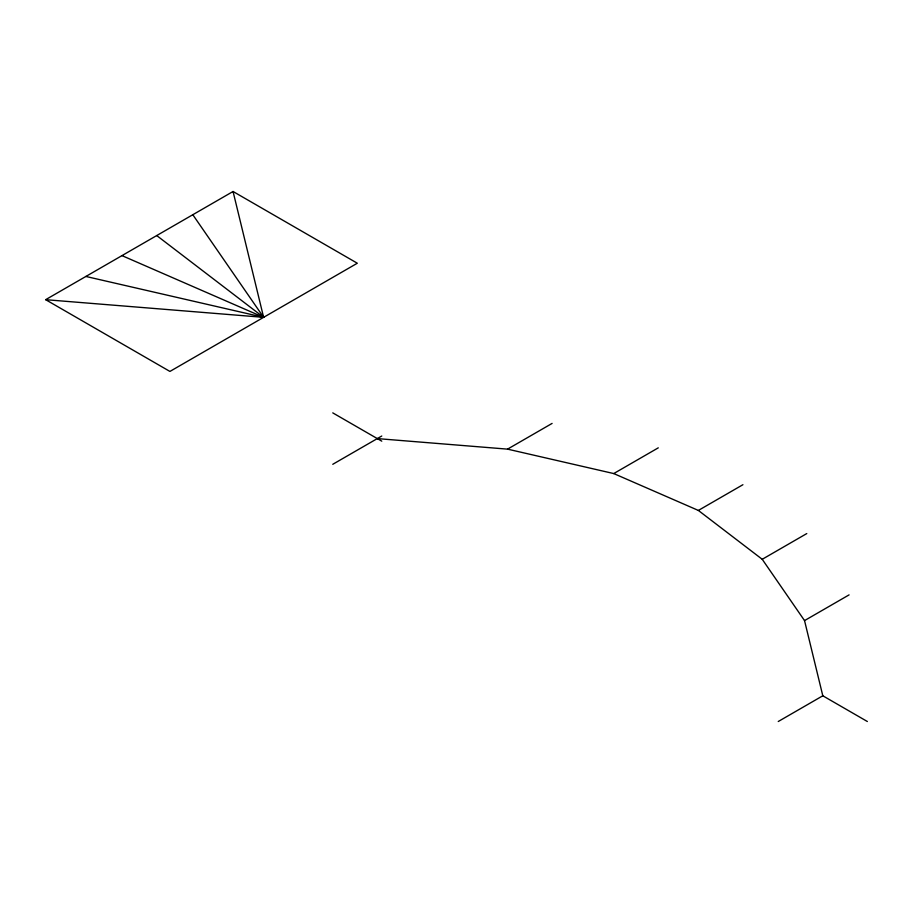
<?xml version="1.0" encoding="UTF-8"?>
<svg xmlns="http://www.w3.org/2000/svg" width="913" height="913" viewBox="0 0 913 913"><rect width="100%" height="100%" fill="white"/><g stroke="black" fill="none" stroke-linecap="round" stroke-linejoin="round"><path stroke-width="1.37" d="M45.65 299.681L233.055 191.49L357.314 263.229L169.921 371.431L45.65 299.681L263.617 317.336L233.055 191.49M332.766 464.306L381.771 436.015M377.32 438.594L507.548 449.139L552.103 423.415M507.548 449.139L613.741 473.562L658.284 447.838M613.741 473.562L698.365 510.435L742.92 484.712M698.365 510.435L762.229 559.292L806.784 533.569M867.35 721.51L822.807 695.786L804.536 620.6L849.09 594.877M778.253 721.51L822.807 695.786M85.89 276.456L263.617 317.336L192.814 214.726M121.977 255.617L263.617 317.336L156.716 235.554M332.766 412.87L381.771 441.162M762.229 559.292L804.536 620.6"/></g></svg>
